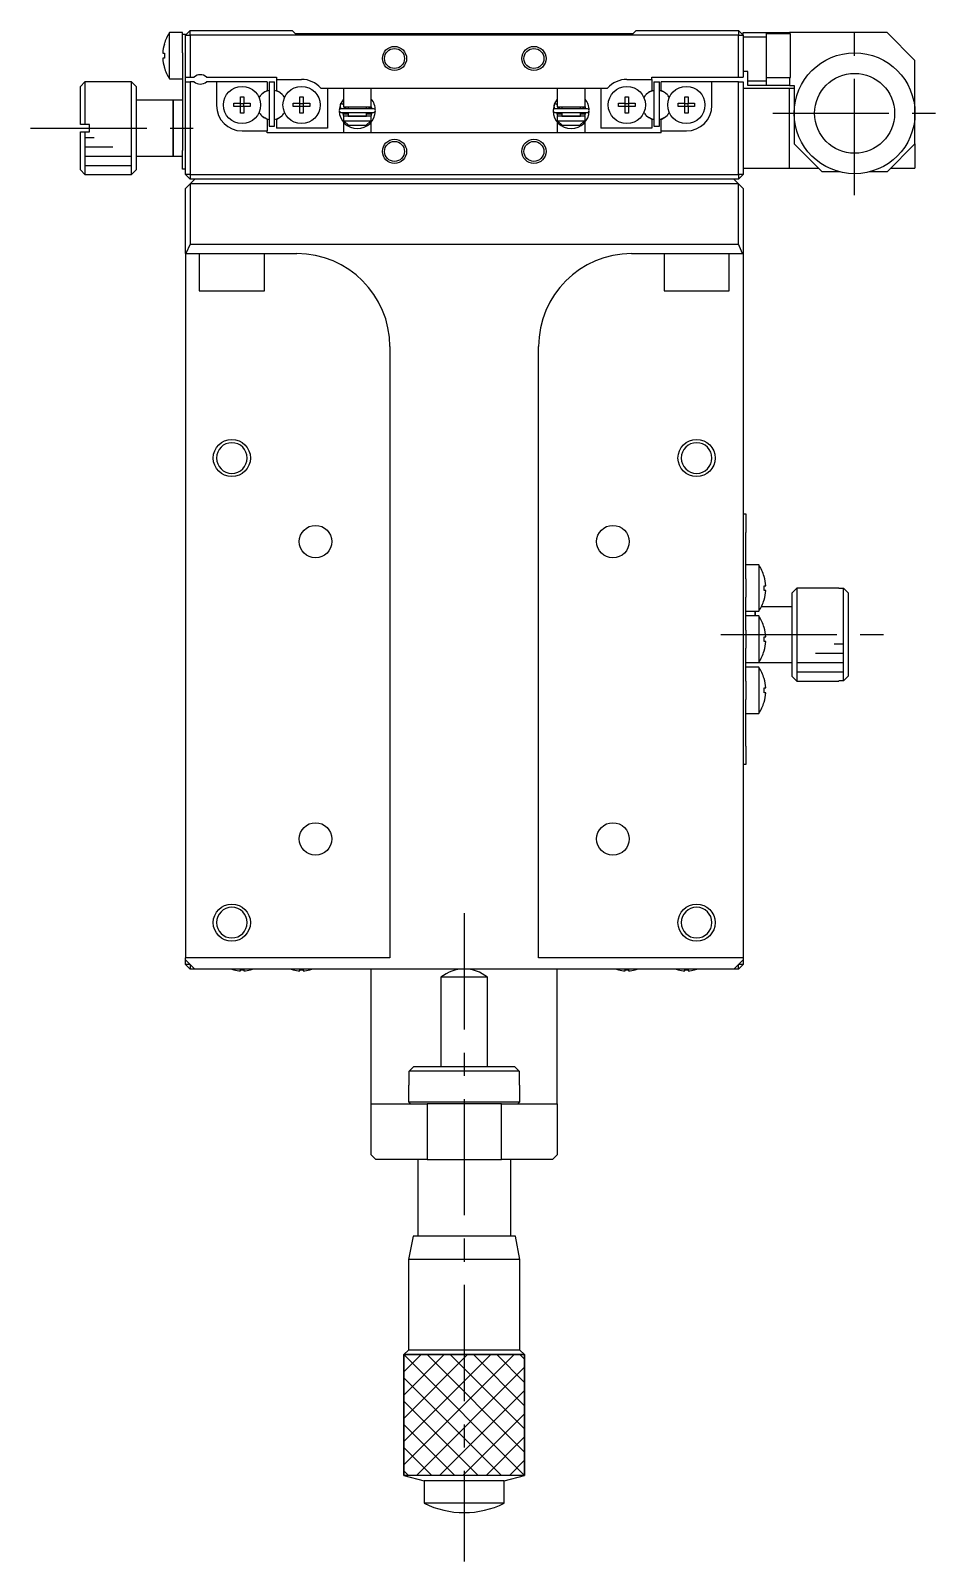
# Model space of a CAD drawing. Extents: x -323 to 344, y 19 to 546.
# Drawn here: x -80.3 to 17.2, y 381.7 to 546.5 of the extents above; entities that cross this region are included whole.
import ezdxf

# ---------------------------------------------------------------- set-up
doc = ezdxf.new("R2010")
doc.units = 0
doc.header["$LTSCALE"] = 10
doc.linetypes.add('CENTER', pattern=[2, 1.25, -0.25, 0.25, -0.25])
doc.linetypes.add('DASHED', pattern=[3.5, 2, -1.5])
doc.layers.get('0').update_dxf_attribs({"linetype": 'CONTINUOUS'})
doc.layers.add('CENTER', color=1, linetype='CENTER')

msp = doc.modelspace()

# ---------------------------------------------------------------- linework, layer by layer
at = {"color": 7, "linetype": 'CONTINUOUS'}
for p, q in [((-65.33069, 541.264581), (-65.33069, 546.264581)), ((-63.939033, 546.264581), (-65.33069, 546.264581)), ((-63.939033, 546.064581), (-63.939033, 546.264581)), ((-63.939033, 546.064581), (-63.639033, 546.064581)), ((-63.939033, 544.064581), (-63.939033, 546.064581)), ((-63.639033, 545.964581), (-63.139033, 546.464581)), ((-63.639033, 546.064581), (-63.639033, 545.964581)), ((-63.639033, 545.964581), (-63.139033, 545.964581)), ((-63.639033, 541.464581), (-63.639033, 545.964581)), ((-63.139033, 545.964581), (-63.139033, 546.464581)), ((-63.139033, 546.464581), (-52.139033, 546.464581)), ((-63.139033, 545.964581), (-63.139033, 541.464581)), ((-4.139033, 545.964581), (-63.139033, 545.964581)), ((-51.789033, 546.114581), (-52.139033, 546.464581)), ((-15.489033, 546.114581), (-51.789033, 546.114581)), ((-15.139033, 546.464581), (-15.489033, 546.114581)), ((-15.139033, 546.464581), (-4.139033, 546.464581)), ((-4.139033, 546.464581), (-4.139033, 545.964581)), ((-4.139033, 546.464581), (-3.639033, 545.964581)), ((-4.139033, 541.464581), (-4.139033, 545.964581)), ((-4.139033, 545.964581), (-3.639033, 545.964581)), ((-3.639033, 546.264581), (-1.139033, 546.264581)), ((-3.639033, 545.964581), (-3.639033, 546.264581)), ((-3.639033, 545.964581), (-3.639033, 541.464581)), ((-1.139033, 545.764581), (-3.639033, 545.764581)), ((-1.139033, 546.264581), (-1.139033, 545.764581)), ((-1.139033, 546.264581), (1.360967, 546.264581)), ((1.360967, 546.195402), (-1.139033, 546.195402)), ((1.460967, 546.114581), (-1.139033, 546.114581)), ((-1.139033, 545.764581), (-1.139033, 541.064581)), ((1.360967, 546.264581), (1.360967, 546.195402)), ((11.860967, 546.264581), (1.360967, 546.264581)), ((1.360967, 546.195402), (1.360967, 546.114581)), ((1.460967, 543.764581), (1.460967, 546.114581)), ((14.860967, 543.264581), (11.860967, 546.264581)), ((-66.073986, 544.024581), (-65.901614, 544.024581)), ((-65.908469, 545.026514), (-65.901614, 545.02317)), ((-65.901614, 544.024581), (-65.901614, 543.504581)), ((-63.939033, 544.064581), (-63.939033, 542.689581)), ((1.460967, 541.414581), (1.460967, 543.764581)), ((-65.901614, 543.504581), (-66.073986, 543.504581)), ((-65.901614, 542.505991), (-65.908469, 542.502648)), ((-63.939033, 542.689581), (-63.939033, 533.564581)), ((-3.139033, 542.064581), (-3.639033, 542.064581)), ((-3.139033, 541.064581), (-3.139033, 542.064581)), ((14.860967, 537.564581), (14.860967, 543.264581)), ((-74.439033, 540.964581), (-74.939033, 540.464581)), ((-74.939033, 536.364581), (-74.939033, 540.464581)), ((-74.439033, 540.964581), (-74.439033, 536.364581)), ((-69.439033, 540.964581), (-74.439033, 540.964581)), ((-69.439033, 535.964581), (-69.439033, 540.964581)), ((-68.939033, 540.464581), (-69.439033, 540.964581)), ((-68.939033, 540.464581), (-68.939033, 535.964581)), ((-65.33069, 541.264581), (-63.939033, 541.264581)), ((-63.639033, 540.964581), (-63.639033, 541.464581)), ((-63.639033, 541.464581), (-63.139033, 541.464581)), ((-63.639033, 530.964581), (-63.639033, 540.964581)), ((-63.639033, 540.964581), (-63.139033, 540.964581)), ((-63.139033, 541.464581), (-62.700471, 541.464581)), ((-63.139033, 540.964581), (-63.139033, 530.964581)), ((-62.700471, 540.964581), (-63.139033, 540.964581)), ((-61.377595, 541.464581), (-53.839033, 541.464581)), ((-60.289033, 540.964581), (-61.377595, 540.964581)), ((-60.289033, 540.964581), (-60.289033, 538.414581)), ((-54.839033, 540.964581), (-60.289033, 540.964581)), ((-54.839033, 540.964581), (-54.839033, 540.015386)), ((-54.639033, 540.964581), (-54.039033, 540.964581)), ((-54.639033, 540.964581), (-54.639033, 536.164581)), ((-54.039033, 536.164581), (-54.039033, 540.964581)), ((-53.839033, 541.464581), (-53.839033, 541.214581)), ((-53.839033, 541.214581), (-51.139033, 541.214581)), ((-53.839033, 541.214581), (-53.839033, 540.015386)), ((-16.139033, 541.214581), (-13.439033, 541.214581)), ((-13.439033, 541.464581), (-4.139033, 541.464581)), ((-13.439033, 541.214581), (-13.439033, 541.464581)), ((-13.439033, 541.214581), (-13.439033, 540.015386)), ((-13.239033, 540.964581), (-12.639033, 540.964581)), ((-13.239033, 540.964581), (-13.239033, 536.164581)), ((-12.639033, 536.164581), (-12.639033, 540.964581)), ((-12.439033, 540.015386), (-12.439033, 540.964581)), ((-6.989033, 540.964581), (-12.439033, 540.964581)), ((-6.989033, 538.414581), (-6.989033, 540.964581)), ((-4.139033, 540.964581), (-6.989033, 540.964581)), ((-4.139033, 541.464581), (-3.639033, 541.464581)), ((-4.139033, 530.964581), (-4.139033, 540.964581)), ((-4.139033, 540.964581), (-3.639033, 540.964581)), ((-3.639033, 540.964581), (-3.639033, 530.964581)), ((-3.139033, 541.064581), (-1.139033, 541.064581)), ((-3.139033, 540.564581), (-3.139033, 541.064581)), ((-1.139033, 540.564581), (-3.139033, 540.564581)), ((-1.139033, 541.414581), (1.460967, 541.414581)), ((-1.139033, 541.064581), (-1.139033, 540.564581)), ((-1.139033, 540.604844), (1.360967, 540.604844)), ((1.360967, 540.564581), (-1.139033, 540.564581)), ((1.360967, 541.414581), (1.360967, 540.604844)), ((1.360967, 540.604844), (1.360967, 540.564581)), ((1.360967, 540.564581), (1.860967, 540.564581)), ((1.860967, 540.564581), (1.860967, 537.564581)), ((-64.939033, 538.964581), (-68.939033, 538.964581)), ((-64.939033, 535.964581), (-64.939033, 538.964581)), ((-64.939033, 538.964581), (-64.939033, 532.964581)), ((-63.939033, 538.964581), (-64.939033, 538.964581)), ((-57.719033, 539.350942), (-57.359033, 539.350942)), ((-57.719033, 538.644581), (-57.719033, 539.350942)), ((-57.359033, 539.350942), (-57.359033, 538.644581)), ((-55.099128, 539.86522), (-54.839033, 540.015386)), ((-53.578938, 539.86522), (-53.839033, 540.015386)), ((-51.319033, 539.350942), (-50.959033, 539.350942)), ((-51.319033, 538.644581), (-51.319033, 539.350942)), ((-50.959033, 539.350942), (-50.959033, 538.644581)), ((-49.059971, 540.264581), (-46.214033, 540.264581)), ((-48.339033, 540.264581), (-48.339033, 535.964581)), ((-46.639156, 539.100612), (-46.926614, 538.628667)), ((-46.639033, 540.264581), (-46.639033, 538.264581)), ((-46.214033, 540.264581), (-44.064033, 540.264581)), ((-44.064033, 540.264581), (-23.214033, 540.264581)), ((-43.639033, 538.264581), (-43.639033, 540.264581)), ((-23.639156, 539.100612), (-23.926614, 538.628667)), ((-23.639033, 540.264581), (-23.639033, 538.264581)), ((-23.214033, 540.264581), (-21.064033, 540.264581)), ((-21.064033, 540.264581), (-18.218095, 540.264581)), ((-20.639033, 538.264581), (-20.639033, 540.264581)), ((-18.939033, 540.264581), (-18.939033, 535.964581)), ((-16.319033, 539.350942), (-15.959033, 539.350942)), ((-16.319033, 538.644581), (-16.319033, 539.350942)), ((-15.959033, 539.350942), (-15.959033, 538.644581)), ((-13.699128, 539.86522), (-13.439033, 540.015386)), ((-12.178938, 539.86522), (-12.439033, 540.015386)), ((-9.919033, 539.350942), (-9.559033, 539.350942)), ((-9.919033, 538.644581), (-9.919033, 539.350942)), ((-9.559033, 539.350942), (-9.559033, 538.644581)), ((-3.639033, 540.264581), (1.360967, 540.264581)), ((1.360967, 531.664581), (1.360967, 540.264581)), ((1.360967, 540.264581), (1.860967, 540.264581)), ((-58.425394, 538.644581), (-57.719033, 538.644581)), ((-58.425394, 538.284581), (-58.425394, 538.644581)), ((-57.719033, 538.284581), (-58.425394, 538.284581)), ((-57.708661, 538.634209), (-57.719033, 538.644581)), ((-57.708661, 538.294953), (-57.719033, 538.284581)), ((-57.719033, 537.578219), (-57.719033, 538.284581)), ((-57.359033, 537.578219), (-57.719033, 537.578219)), ((-57.708661, 538.294953), (-57.708661, 538.634209)), ((-57.708661, 538.634209), (-57.369405, 538.634209)), ((-57.369405, 538.294953), (-57.708661, 538.294953)), ((-57.369405, 538.634209), (-57.359033, 538.644581)), ((-57.369405, 538.634209), (-57.369405, 538.294953)), ((-57.369405, 538.294953), (-57.359033, 538.284581)), ((-57.359033, 538.644581), (-56.652672, 538.644581)), ((-57.359033, 538.284581), (-57.359033, 537.578219)), ((-56.652672, 538.284581), (-57.359033, 538.284581)), ((-56.652672, 538.644581), (-56.652672, 538.284581)), ((-52.025394, 538.644581), (-51.319033, 538.644581)), ((-52.025394, 538.284581), (-52.025394, 538.644581)), ((-51.319033, 538.284581), (-52.025394, 538.284581)), ((-51.308661, 538.634209), (-51.319033, 538.644581)), ((-51.308661, 538.294953), (-51.319033, 538.284581)), ((-51.319033, 537.578219), (-51.319033, 538.284581)), ((-50.959033, 537.578219), (-51.319033, 537.578219)), ((-51.308661, 538.294953), (-51.308661, 538.634209)), ((-51.308661, 538.634209), (-50.969405, 538.634209)), ((-50.969405, 538.294953), (-51.308661, 538.294953)), ((-50.969405, 538.634209), (-50.959033, 538.644581)), ((-50.969405, 538.634209), (-50.969405, 538.294953)), ((-50.969405, 538.294953), (-50.959033, 538.284581)), ((-50.959033, 538.644581), (-50.252672, 538.644581)), ((-50.959033, 538.284581), (-50.959033, 537.578219)), ((-50.252672, 538.284581), (-50.959033, 538.284581)), ((-50.252672, 538.644581), (-50.252672, 538.284581)), ((-46.946728, 538.579632), (-47.082688, 537.89217)), ((-46.981539, 538.398465), (-46.982618, 538.364239)), ((-46.982618, 538.364239), (-46.981986, 538.330003)), ((-46.981986, 538.330003), (-46.979644, 538.29584)), ((-46.978749, 538.432598), (-46.981539, 538.398465)), ((-46.979644, 538.29584), (-46.975597, 538.261834)), ((-46.974257, 538.466552), (-46.978749, 538.432598)), ((-46.975597, 538.261834), (-46.969855, 538.228068)), ((-46.968072, 538.500247), (-46.974257, 538.466552)), ((-46.969855, 538.228068), (-46.962432, 538.194624)), ((-46.960209, 538.533599), (-46.968072, 538.500247)), ((-46.962432, 538.194624), (-46.953347, 538.161584)), ((-46.950686, 538.566525), (-46.960209, 538.533599)), ((-46.953347, 538.161584), (-46.94262, 538.129029)), ((-46.939527, 538.598945), (-46.950686, 538.566525)), ((-46.94262, 538.129029), (-46.930278, 538.097039)), ((-46.927473, 538.629112), (-46.939527, 538.598945)), ((-46.930278, 538.097039), (-46.91635, 538.065692)), ((-46.927758, 538.627761), (-46.927137, 538.62972)), ((-46.927137, 538.62972), (-46.925391, 538.631195)), ((-46.925391, 538.631195), (-46.922532, 538.632174)), ((-46.922696, 538.637769), (-46.92131, 538.638836)), ((-46.922532, 538.632174), (-46.918578, 538.632654)), ((-46.92131, 538.638836), (-46.639008, 538.539623)), ((-46.918578, 538.632654), (-46.913553, 538.632629)), ((-46.91635, 538.065692), (-46.912658, 538.058033)), ((-46.913553, 538.632629), (-46.907489, 538.632102)), ((-46.907489, 538.632102), (-46.900424, 538.631074)), ((-46.900424, 538.631074), (-46.892403, 538.629553)), ((-46.892403, 538.629553), (-46.883476, 538.627547)), ((-43.389033, 538.059581), (-46.889033, 538.059581)), ((-46.889033, 537.669581), (-43.389033, 537.669581)), ((-46.883476, 538.627547), (-46.873699, 538.625071)), ((-46.873699, 538.625071), (-46.863133, 538.622138)), ((-46.863133, 538.622138), (-46.851844, 538.618768)), ((-46.851844, 538.618768), (-46.839905, 538.614981)), ((-46.839905, 538.614981), (-46.827389, 538.610802)), ((-46.827389, 538.610802), (-46.814375, 538.606257)), ((-46.814375, 538.606257), (-46.800946, 538.601374)), ((-46.800946, 538.601374), (-46.787184, 538.596184)), ((-46.787184, 538.596184), (-46.773178, 538.590719)), ((-46.773178, 538.590719), (-46.759014, 538.585014)), ((-46.759014, 538.585014), (-46.744783, 538.579105)), ((-46.744783, 538.579105), (-46.730572, 538.573029)), ((-46.730572, 538.573029), (-46.716472, 538.566824)), ((-46.716472, 538.566824), (-46.702571, 538.560529)), ((-46.702571, 538.560529), (-46.688956, 538.554184)), ((-46.688956, 538.554184), (-46.675713, 538.547827)), ((-46.574253, 537.264426), (-46.682715, 537.669558)), ((-46.675713, 538.547827), (-46.662925, 538.5415)), ((-46.662925, 538.5415), (-46.650673, 538.535243)), ((-46.650673, 538.535243), (-46.639033, 538.529093)), ((-46.639033, 538.264581), (-43.639033, 538.264581)), ((-46.139033, 537.464581), (-46.639033, 537.464581)), ((-46.639033, 537.464581), (-46.639033, 537.454182)), ((-46.639033, 537.454098), (-46.639033, 537.453662)), ((-46.639033, 537.453537), (-46.639033, 537.453431)), ((-46.639033, 537.453223), (-46.639033, 537.453096)), ((-46.639033, 537.453096), (-46.639033, 537.452908)), ((-43.639033, 537.264581), (-46.639033, 537.264581)), ((-46.639033, 537.264581), (-46.639033, 536.764581)), ((-46.139033, 537.264581), (-46.638971, 537.264581)), ((-46.57563, 538.261015), (-46.576862, 538.26456)), ((-46.570247, 538.246967), (-46.57563, 538.261015)), ((-46.564162, 538.233214), (-46.570247, 538.246967)), ((-46.557393, 538.21979), (-46.564162, 538.233214)), ((-46.549959, 538.206728), (-46.557393, 538.21979)), ((-46.54188, 538.194058), (-46.549959, 538.206728)), ((-46.53318, 538.181813), (-46.54188, 538.194058)), ((-46.523881, 538.170019), (-46.53318, 538.181813)), ((-46.514009, 538.158706), (-46.523881, 538.170019)), ((-46.503588, 538.147899), (-46.514009, 538.158706)), ((-46.492647, 538.137624), (-46.503588, 538.147899)), ((-46.481212, 538.127902), (-46.492647, 538.137624)), ((-46.469313, 538.118757), (-46.481212, 538.127902)), ((-46.45698, 538.110208), (-46.469313, 538.118757)), ((-46.444242, 538.102275), (-46.45698, 538.110208)), ((-46.431132, 538.094975), (-46.444242, 538.102275)), ((-46.41768, 538.088324), (-46.431132, 538.094975)), ((-46.40392, 538.082336), (-46.41768, 538.088324)), ((-46.389883, 538.077026), (-46.40392, 538.082336)), ((-46.375603, 538.072403), (-46.389883, 538.077026)), ((-46.361115, 538.068479), (-46.375603, 538.072403)), ((-46.346452, 538.065261), (-46.361115, 538.068479)), ((-46.331648, 538.062758), (-46.346452, 538.065261)), ((-46.316739, 538.060974), (-46.331648, 538.062758)), ((-46.301759, 538.059915), (-46.316739, 538.060974)), ((-46.287534, 538.059581), (-46.301759, 538.059915)), ((-46.139033, 538.264581), (-46.139033, 538.059581)), ((-46.139033, 537.669581), (-46.139033, 537.264581)), ((-46.139033, 537.264581), (-44.139033, 537.264581)), ((-44.139033, 537.264581), (-46.139033, 537.264581)), ((-44.139033, 538.059581), (-44.139033, 538.264581)), ((-44.139033, 537.264581), (-44.139033, 537.669581)), ((-43.639033, 537.464581), (-44.139033, 537.464581)), ((-43.639033, 537.264581), (-44.139033, 537.264581)), ((-43.983837, 538.059657), (-43.990532, 538.059581)), ((-43.968833, 538.060352), (-43.983837, 538.059657)), ((-43.953877, 538.061774), (-43.968833, 538.060352)), ((-43.939006, 538.063919), (-43.953877, 538.061774)), ((-43.924254, 538.066783), (-43.939006, 538.063919)), ((-43.909655, 538.07036), (-43.924254, 538.066783)), ((-43.895246, 538.074643), (-43.909655, 538.07036)), ((-43.881059, 538.079623), (-43.895246, 538.074643)), ((-43.86713, 538.08529), (-43.881059, 538.079623)), ((-43.853491, 538.091631), (-43.86713, 538.08529)), ((-43.840176, 538.098633), (-43.853491, 538.091631)), ((-43.827219, 538.106281), (-43.840176, 538.098633)), ((-43.81465, 538.114557), (-43.827219, 538.106281)), ((-43.802501, 538.123445), (-43.81465, 538.114557)), ((-43.790804, 538.132924), (-43.802501, 538.123445)), ((-43.779589, 538.142972), (-43.790804, 538.132924)), ((-43.768884, 538.153567), (-43.779589, 538.142972)), ((-43.758717, 538.164684), (-43.768884, 538.153567)), ((-43.749116, 538.176297), (-43.758717, 538.164684)), ((-43.740107, 538.188378), (-43.749116, 538.176297)), ((-43.731713, 538.200898), (-43.740107, 538.188378)), ((-43.723959, 538.213827), (-43.731713, 538.200898)), ((-43.716866, 538.227133), (-43.723959, 538.213827)), ((-43.710453, 538.240782), (-43.716866, 538.227133)), ((-43.70474, 538.254739), (-43.710453, 538.240782)), ((-43.701206, 538.264555), (-43.70474, 538.254739)), ((-43.595667, 537.669525), (-43.703479, 537.26442)), ((-43.639033, 537.454294), (-43.639033, 537.464581)), ((-43.639033, 537.454028), (-43.639033, 537.454158)), ((-43.639033, 537.453851), (-43.639033, 537.454028)), ((-43.639033, 537.45362), (-43.639033, 537.453722)), ((-43.639033, 537.45352), (-43.639033, 537.45362)), ((-43.639033, 537.453383), (-43.639033, 537.453508)), ((-43.639033, 537.453227), (-43.639033, 537.453383)), ((-43.639033, 537.453113), (-43.639033, 537.453227)), ((-43.639033, 537.452744), (-43.639033, 537.452894)), ((-43.639033, 536.764581), (-43.639033, 537.264581)), ((-43.63875, 538.276226), (-43.635633, 538.264747)), ((-43.635633, 538.264747), (-43.595344, 538.059623)), ((-43.353888, 538.620479), (-43.350808, 538.625291)), ((-43.350308, 538.627761), (-43.351072, 538.627441)), ((-43.351016, 538.629841), (-43.350593, 538.629112)), ((-43.350808, 538.625291), (-43.350308, 538.627761)), ((-43.350593, 538.629112), (-43.350308, 538.627761)), ((-43.335867, 538.591643), (-43.350593, 538.629112)), ((-43.334857, 538.588814), (-43.335867, 538.591643)), ((-43.334141, 538.586785), (-43.334857, 538.588814)), ((-43.332632, 538.582441), (-43.334141, 538.586785)), ((-43.332319, 538.581529), (-43.332632, 538.582441)), ((-43.331564, 538.579307), (-43.332319, 538.581529)), ((-43.331216, 538.578278), (-43.331564, 538.579307)), ((-43.330828, 538.577119), (-43.331216, 538.578278)), ((-43.330498, 538.576129), (-43.330828, 538.577119)), ((-43.33009, 538.574899), (-43.330498, 538.576129)), ((-43.329788, 538.573985), (-43.33009, 538.574899)), ((-43.32936, 538.57268), (-43.329788, 538.573985)), ((-43.328895, 538.571252), (-43.32936, 538.57268)), ((-43.328594, 538.570324), (-43.328895, 538.571252)), ((-23.922492, 538.638212), (-24.082688, 537.89217)), ((-23.981539, 538.398465), (-23.982618, 538.364239)), ((-23.982618, 538.364239), (-23.981986, 538.330003)), ((-23.981986, 538.330003), (-23.979644, 538.29584)), ((-23.978749, 538.432598), (-23.981539, 538.398465)), ((-23.979644, 538.29584), (-23.975597, 538.261834)), ((-23.974257, 538.466552), (-23.978749, 538.432598)), ((-23.975597, 538.261834), (-23.969855, 538.228068)), ((-23.968072, 538.500247), (-23.974257, 538.466552)), ((-23.969855, 538.228068), (-23.962432, 538.194624)), ((-23.960209, 538.533599), (-23.968072, 538.500247)), ((-23.962432, 538.194624), (-23.953347, 538.161584)), ((-23.950686, 538.566525), (-23.960209, 538.533599)), ((-23.953347, 538.161584), (-23.94262, 538.129029)), ((-23.939527, 538.598945), (-23.950686, 538.566525)), ((-23.94262, 538.129029), (-23.930278, 538.097039)), ((-23.927473, 538.629112), (-23.939527, 538.598945)), ((-23.930278, 538.097039), (-23.91635, 538.065692)), ((-23.927758, 538.627761), (-23.927137, 538.62972)), ((-23.927137, 538.62972), (-23.925391, 538.631195)), ((-23.925391, 538.631195), (-23.922532, 538.632174)), ((-23.922696, 538.637769), (-23.639008, 538.539623)), ((-23.922532, 538.632174), (-23.918578, 538.632654)), ((-23.913797, 538.657974), (-23.922492, 538.638212)), ((-23.918578, 538.632654), (-23.913553, 538.632629)), ((-23.91635, 538.065692), (-23.912658, 538.058033)), ((-23.913553, 538.632629), (-23.907489, 538.632102)), ((-23.907489, 538.632102), (-23.900424, 538.631074)), ((-23.900424, 538.631074), (-23.892403, 538.629553)), ((-23.892403, 538.629553), (-23.883476, 538.627547)), ((-20.389033, 538.059581), (-23.889033, 538.059581)), ((-23.889033, 537.669581), (-20.389033, 537.669581)), ((-23.883476, 538.627547), (-23.873699, 538.625071)), ((-23.873699, 538.625071), (-23.863133, 538.622138)), ((-23.863133, 538.622138), (-23.851844, 538.618768)), ((-23.851844, 538.618768), (-23.839905, 538.614981)), ((-23.839905, 538.614981), (-23.827389, 538.610802)), ((-23.827389, 538.610802), (-23.814375, 538.606257)), ((-23.814375, 538.606257), (-23.800946, 538.601374)), ((-23.800946, 538.601374), (-23.787184, 538.596184)), ((-23.787184, 538.596184), (-23.773178, 538.590719)), ((-23.773178, 538.590719), (-23.759014, 538.585014)), ((-23.759014, 538.585014), (-23.744783, 538.579105)), ((-23.744783, 538.579105), (-23.730572, 538.573029)), ((-23.730572, 538.573029), (-23.716472, 538.566824)), ((-23.716472, 538.566824), (-23.702571, 538.560529)), ((-23.702571, 538.560529), (-23.688956, 538.554184)), ((-23.688956, 538.554184), (-23.675713, 538.547827)), ((-23.574253, 537.264426), (-23.682715, 537.669558)), ((-23.675713, 538.547827), (-23.662925, 538.5415)), ((-23.662925, 538.5415), (-23.650673, 538.535243)), ((-23.650673, 538.535243), (-23.639033, 538.529093)), ((-23.639033, 538.264581), (-20.639033, 538.264581)), ((-23.139033, 537.464581), (-23.639033, 537.464581)), ((-23.639033, 537.464581), (-23.639033, 537.454182)), ((-23.639033, 537.454098), (-23.639033, 537.453662)), ((-23.639033, 537.453537), (-23.639033, 537.453431)), ((-23.639033, 537.453223), (-23.639033, 537.453096)), ((-23.639033, 537.453096), (-23.639033, 537.452908)), ((-20.639033, 537.264581), (-23.639033, 537.264581)), ((-23.639033, 537.264581), (-23.639033, 536.764581)), ((-23.139033, 537.264581), (-23.638971, 537.264581)), ((-23.57563, 538.261015), (-23.576862, 538.26456)), ((-23.570247, 538.246967), (-23.57563, 538.261015)), ((-23.564162, 538.233214), (-23.570247, 538.246967)), ((-23.557393, 538.21979), (-23.564162, 538.233214)), ((-23.549959, 538.206728), (-23.557393, 538.21979)), ((-23.54188, 538.194058), (-23.549959, 538.206728)), ((-23.53318, 538.181813), (-23.54188, 538.194058)), ((-23.523881, 538.170019), (-23.53318, 538.181813)), ((-23.514009, 538.158706), (-23.523881, 538.170019)), ((-23.503588, 538.147899), (-23.514009, 538.158706)), ((-23.492647, 538.137624), (-23.503588, 538.147899)), ((-23.481212, 538.127902), (-23.492647, 538.137624)), ((-23.469313, 538.118757), (-23.481212, 538.127902)), ((-23.45698, 538.110208), (-23.469313, 538.118757)), ((-23.444242, 538.102275), (-23.45698, 538.110208)), ((-23.431132, 538.094975), (-23.444242, 538.102275)), ((-23.41768, 538.088324), (-23.431132, 538.094975)), ((-23.40392, 538.082336), (-23.41768, 538.088324)), ((-23.389883, 538.077026), (-23.40392, 538.082336)), ((-23.375603, 538.072403), (-23.389883, 538.077026)), ((-23.361115, 538.068479), (-23.375603, 538.072403)), ((-23.346452, 538.065261), (-23.361115, 538.068479)), ((-23.331648, 538.062758), (-23.346452, 538.065261)), ((-23.316739, 538.060974), (-23.331648, 538.062758)), ((-23.301759, 538.059915), (-23.316739, 538.060974)), ((-23.287534, 538.059581), (-23.301759, 538.059915)), ((-23.139033, 538.264581), (-23.139033, 538.059581)), ((-23.139033, 537.669581), (-23.139033, 537.264581)), ((-23.139033, 537.264581), (-21.139033, 537.264581)), ((-21.139033, 537.264581), (-23.139033, 537.264581)), ((-21.139033, 538.059581), (-21.139033, 538.264581)), ((-21.139033, 537.264581), (-21.139033, 537.669581)), ((-20.639033, 537.464581), (-21.139033, 537.464581)), ((-20.639033, 537.264581), (-21.139033, 537.264581)), ((-20.983837, 538.059657), (-20.990532, 538.059581)), ((-20.968833, 538.060352), (-20.983837, 538.059657)), ((-20.953877, 538.061774), (-20.968833, 538.060352)), ((-20.939006, 538.063919), (-20.953877, 538.061774)), ((-20.924254, 538.066783), (-20.939006, 538.063919)), ((-20.909655, 538.07036), (-20.924254, 538.066783)), ((-20.895246, 538.074643), (-20.909655, 538.07036)), ((-20.881059, 538.079623), (-20.895246, 538.074643)), ((-20.86713, 538.08529), (-20.881059, 538.079623)), ((-20.853491, 538.091631), (-20.86713, 538.08529)), ((-20.840176, 538.098633), (-20.853491, 538.091631)), ((-20.827219, 538.106281), (-20.840176, 538.098633)), ((-20.81465, 538.114557), (-20.827219, 538.106281)), ((-20.802501, 538.123445), (-20.81465, 538.114557)), ((-20.790804, 538.132924), (-20.802501, 538.123445)), ((-20.779589, 538.142972), (-20.790804, 538.132924)), ((-20.768884, 538.153567), (-20.779589, 538.142972)), ((-20.758717, 538.164684), (-20.768884, 538.153567)), ((-20.749116, 538.176297), (-20.758717, 538.164684)), ((-20.740107, 538.188378), (-20.749116, 538.176297)), ((-20.731713, 538.200898), (-20.740107, 538.188378)), ((-20.723959, 538.213827), (-20.731713, 538.200898)), ((-20.716866, 538.227133), (-20.723959, 538.213827)), ((-20.710453, 538.240782), (-20.716866, 538.227133)), ((-20.70474, 538.254739), (-20.710453, 538.240782)), ((-20.701206, 538.264555), (-20.70474, 538.254739)), ((-20.595667, 537.669525), (-20.703479, 537.26442)), ((-20.639033, 537.454294), (-20.639033, 537.464581)), ((-20.639033, 537.454028), (-20.639033, 537.454158)), ((-20.639033, 537.453851), (-20.639033, 537.454028)), ((-20.639033, 537.45362), (-20.639033, 537.453722)), ((-20.639033, 537.45352), (-20.639033, 537.45362)), ((-20.639033, 537.453383), (-20.639033, 537.453508)), ((-20.639033, 537.453227), (-20.639033, 537.453383)), ((-20.639033, 537.453113), (-20.639033, 537.453227)), ((-20.639033, 537.452744), (-20.639033, 537.452894)), ((-20.639033, 536.764581), (-20.639033, 537.264581)), ((-20.63875, 538.276226), (-20.635633, 538.264747)), ((-20.635633, 538.264747), (-20.595344, 538.059623)), ((-20.350308, 538.627761), (-20.351072, 538.627441)), ((-20.351016, 538.629841), (-20.350593, 538.629112)), ((-20.350808, 538.625291), (-20.350308, 538.627761)), ((-20.350593, 538.629112), (-20.350308, 538.627761)), ((-20.335867, 538.591643), (-20.350593, 538.629112)), ((-20.334857, 538.588814), (-20.335867, 538.591643)), ((-20.334141, 538.586785), (-20.334857, 538.588814)), ((-20.332632, 538.582441), (-20.334141, 538.586785)), ((-20.332319, 538.581529), (-20.332632, 538.582441)), ((-20.331564, 538.579307), (-20.332319, 538.581529)), ((-20.331216, 538.578278), (-20.331564, 538.579307)), ((-20.330828, 538.577119), (-20.331216, 538.578278)), ((-20.330498, 538.576129), (-20.330828, 538.577119)), ((-20.33009, 538.574899), (-20.330498, 538.576129)), ((-20.329788, 538.573985), (-20.33009, 538.574899)), ((-20.32936, 538.57268), (-20.329788, 538.573985)), ((-20.328895, 538.571252), (-20.32936, 538.57268)), ((-20.328594, 538.570324), (-20.328895, 538.571252)), ((-17.025394, 538.644581), (-16.319033, 538.644581)), ((-17.025394, 538.284581), (-17.025394, 538.644581)), ((-16.319033, 538.284581), (-17.025394, 538.284581)), ((-16.308661, 538.634209), (-16.319033, 538.644581)), ((-16.308661, 538.294953), (-16.319033, 538.284581)), ((-16.319033, 537.578219), (-16.319033, 538.284581)), ((-15.959033, 537.578219), (-16.319033, 537.578219)), ((-16.308661, 538.294953), (-16.308661, 538.634209)), ((-16.308661, 538.634209), (-15.969405, 538.634209)), ((-15.969405, 538.294953), (-16.308661, 538.294953)), ((-15.969405, 538.634209), (-15.959033, 538.644581)), ((-15.969405, 538.634209), (-15.969405, 538.294953)), ((-15.969405, 538.294953), (-15.959033, 538.284581)), ((-15.959033, 538.644581), (-15.252672, 538.644581)), ((-15.959033, 538.284581), (-15.959033, 537.578219)), ((-15.252672, 538.284581), (-15.959033, 538.284581)), ((-15.252672, 538.644581), (-15.252672, 538.284581)), ((-10.625394, 538.644581), (-9.919033, 538.644581)), ((-10.625394, 538.284581), (-10.625394, 538.644581)), ((-9.919033, 538.284581), (-10.625394, 538.284581)), ((-9.908661, 538.634209), (-9.919033, 538.644581)), ((-9.908661, 538.294953), (-9.919033, 538.284581)), ((-9.919033, 537.578219), (-9.919033, 538.284581)), ((-9.559033, 537.578219), (-9.919033, 537.578219)), ((-9.908661, 538.294953), (-9.908661, 538.634209)), ((-9.908661, 538.634209), (-9.569405, 538.634209)), ((-9.569405, 538.294953), (-9.908661, 538.294953)), ((-9.569405, 538.634209), (-9.559033, 538.644581)), ((-9.569405, 538.634209), (-9.569405, 538.294953)), ((-9.569405, 538.294953), (-9.559033, 538.284581)), ((-9.559033, 538.644581), (-8.852672, 538.644581)), ((-9.559033, 538.284581), (-9.559033, 537.578219)), ((-8.852672, 538.284581), (-9.559033, 538.284581)), ((-8.852672, 538.644581), (-8.852672, 538.284581)), ((1.860967, 537.564581), (1.860967, 534.264581)), ((14.860967, 534.264581), (14.860967, 537.564581)), ((-74.439033, 536.364581), (-74.939033, 536.364581)), ((-74.939033, 531.464581), (-74.939033, 535.564581)), ((-74.939033, 535.564581), (-74.439033, 535.564581)), ((-73.939033, 536.364581), (-74.439033, 536.364581)), ((-74.439033, 535.564581), (-74.439033, 530.964581)), ((-74.439033, 535.564581), (-73.939033, 535.564581)), ((-73.939033, 535.564581), (-73.939033, 536.364581)), ((-69.439033, 530.964581), (-69.439033, 535.964581)), ((-68.939033, 535.964581), (-68.939033, 531.464581)), ((-64.939033, 532.964581), (-64.939033, 535.964581)), ((-57.539033, 535.664581), (-54.839033, 535.664581)), ((-54.839033, 536.913775), (-55.099128, 537.063941)), ((-54.839033, 536.913775), (-54.839033, 535.664581)), ((-54.839033, 535.464581), (-54.839033, 535.664581)), ((-12.439033, 535.464581), (-54.839033, 535.464581)), ((-54.639033, 536.164581), (-54.039033, 536.164581)), ((-53.839033, 536.913775), (-53.578938, 537.063941)), ((-53.839033, 536.913775), (-53.839033, 535.964581)), ((-48.339033, 535.964581), (-53.839033, 535.964581)), ((-46.639033, 536.764581), (-46.58828, 536.764581)), ((-46.639033, 536.628522), (-46.639033, 536.628407)), ((-46.639033, 536.628012), (-46.639033, 535.464581)), ((-46.58828, 536.764581), (-43.697032, 536.764581)), ((-46.059133, 536.264581), (-46.58828, 536.764581)), ((-44.226178, 536.264581), (-46.059133, 536.264581)), ((-43.697032, 536.764581), (-44.226178, 536.264581)), ((-44.218933, 536.264581), (-44.226178, 536.264581)), ((-43.697032, 536.764581), (-43.639033, 536.764581)), ((-43.639033, 535.464581), (-43.639033, 536.628156)), ((-23.639033, 536.764581), (-23.58828, 536.764581)), ((-23.639033, 536.628522), (-23.639033, 536.628407)), ((-23.639033, 536.628012), (-23.639033, 535.464581)), ((-23.58828, 536.764581), (-20.697032, 536.764581)), ((-23.059133, 536.264581), (-23.58828, 536.764581)), ((-21.226178, 536.264581), (-23.059133, 536.264581)), ((-20.697032, 536.764581), (-21.226178, 536.264581)), ((-21.218933, 536.264581), (-21.226178, 536.264581)), ((-20.697032, 536.764581), (-20.639033, 536.764581)), ((-20.639033, 535.464581), (-20.639033, 536.628156)), ((-13.439033, 535.964581), (-18.939033, 535.964581)), ((-13.439033, 536.913775), (-13.699128, 537.063941)), ((-13.439033, 536.913775), (-13.439033, 535.964581)), ((-13.239033, 536.164581), (-12.639033, 536.164581)), ((-12.439033, 536.913775), (-12.178938, 537.063941)), ((-12.439033, 535.664581), (-12.439033, 536.913775)), ((-12.439033, 535.464581), (-12.439033, 535.664581)), ((-12.439033, 535.664581), (-9.739033, 535.664581)), ((1.860967, 534.264581), (4.860967, 531.264581)), ((11.860967, 531.264581), (14.860967, 534.264581)), ((14.860967, 534.264581), (14.860967, 531.664581)), ((-68.939033, 532.964581), (-64.939033, 532.964581)), ((-64.939033, 532.964581), (-63.939033, 532.964581)), ((-63.939033, 531.564581), (-63.939033, 533.564581)), ((-74.939033, 531.464581), (-74.439033, 530.964581)), ((-74.439033, 530.964581), (-69.439033, 530.964581)), ((-69.439033, 530.964581), (-68.939033, 531.464581)), ((-63.639033, 531.564581), (-63.939033, 531.564581)), ((-63.139033, 530.964581), (-63.639033, 530.964581)), ((-63.639033, 530.964581), (-63.139033, 530.464581)), ((-63.139033, 530.964581), (-4.139033, 530.964581)), ((-63.139033, 530.964581), (-63.139033, 530.464581)), ((-4.139033, 530.964581), (-4.139033, 530.464581)), ((-3.639033, 530.964581), (-4.139033, 530.464581)), ((-3.639033, 530.964581), (-4.139033, 530.964581)), ((-3.639033, 531.664581), (1.360967, 531.664581)), ((1.360967, 531.664581), (4.460967, 531.664581)), ((6.760971, 531.264581), (4.860967, 531.264581)), ((11.860967, 531.264581), (9.960963, 531.264581)), ((12.260967, 531.664581), (14.860967, 531.664581)), ((-63.639033, 529.464581), (-63.139033, 529.964581)), ((-63.639033, 522.464581), (-63.639033, 529.464581)), ((-63.139033, 529.964581), (-62.639033, 530.464581)), ((-4.139033, 530.464581), (-63.139033, 530.464581)), ((-63.139033, 529.964581), (-63.139033, 523.464581)), ((-4.139033, 529.964581), (-63.139033, 529.964581)), ((-4.639033, 530.464581), (-4.139033, 529.964581)), ((-4.139033, 523.464581), (-4.139033, 529.964581)), ((-4.139033, 529.964581), (-3.639033, 529.464581)), ((-3.639033, 529.464581), (-3.639033, 522.464581)), ((-63.594759, 522.464581), (-63.639033, 522.464581)), ((-63.639033, 522.464581), (-63.639033, 446.66409)), ((-63.139033, 523.464581), (-63.594759, 522.464581)), ((-63.594759, 522.464581), (-51.639033, 522.464581)), ((-63.139033, 523.464581), (-4.139033, 523.464581)), ((-62.139033, 522.464581), (-62.139033, 518.464581)), ((-55.139033, 518.464581), (-55.139033, 522.464581)), ((-15.639033, 522.464581), (-3.683307, 522.464581)), ((-12.139033, 522.464581), (-12.139033, 518.464581)), ((-5.139033, 518.464581), (-5.139033, 522.464581)), ((-3.683307, 522.464581), (-4.139033, 523.464581)), ((-3.639033, 522.464581), (-3.683307, 522.464581)), ((-3.639033, 522.464581), (-3.639033, 446.66409)), ((-62.139033, 518.464581), (-55.139033, 518.464581)), ((-12.139033, 518.464581), (-5.139033, 518.464581)), ((-41.639033, 512.464581), (-41.639033, 446.66409)), ((-25.639033, 446.66409), (-25.639033, 512.464581)), ((-3.639033, 494.464581), (-3.339033, 494.464581)), ((-3.339033, 494.464581), (-3.339033, 492.464581)), ((-3.339033, 487.539581), (-3.339033, 492.464581)), ((-1.947376, 488.964581), (-3.339033, 488.964581)), ((-1.947376, 488.964581), (-1.947376, 486.464581)), ((-1.376452, 487.72317), (-1.369597, 487.726514)), ((-3.339033, 487.444377), (-3.339033, 487.539581)), ((-3.339033, 487.444377), (-3.339033, 486.464581)), ((-3.339033, 486.464581), (-3.339033, 485.484785)), ((-1.947376, 486.464581), (-1.947376, 483.964581)), ((-1.376452, 486.724581), (-1.20408, 486.724581)), ((-1.376452, 486.204581), (-1.376452, 486.724581)), ((-1.20408, 486.204581), (-1.376452, 486.204581)), ((2.160967, 486.464581), (1.660967, 485.964581)), ((2.160967, 486.464581), (2.160967, 476.464581)), ((6.660967, 486.464581), (2.160967, 486.464581)), ((6.660967, 486.464581), (6.660967, 486.448555)), ((6.660967, 486.448555), (7.160967, 486.448555)), ((7.160967, 476.480606), (7.160967, 486.448555)), ((7.160967, 486.448555), (7.660967, 485.946768)), ((-3.339033, 485.389581), (-3.339033, 485.484785)), ((-3.339033, 482.039581), (-3.339033, 485.389581)), ((1.660967, 484.464581), (-1.657904, 484.464581)), ((-1.369597, 485.202648), (-1.376452, 485.205991)), ((1.660967, 476.964581), (1.660967, 485.964581)), ((7.660967, 485.946768), (7.660967, 476.982394)), ((-3.339033, 483.964581), (-1.947376, 483.964581)), ((-1.947376, 483.464581), (-3.339033, 483.464581)), ((-2.339033, 483.964581), (-2.339033, 483.464581)), ((-2.339033, 483.464581), (-2.339033, 483.964581)), ((-1.947376, 483.464581), (-1.947376, 480.964581)), ((-3.339033, 481.944377), (-3.339033, 482.039581)), ((-3.339033, 481.944377), (-3.339033, 480.964581)), ((-1.376452, 482.22317), (-1.369597, 482.226514)), ((-1.376452, 481.224581), (-1.20408, 481.224581)), ((-1.376452, 480.704581), (-1.376452, 481.224581)), ((-3.339033, 480.964581), (-3.339033, 479.984785)), ((-3.339033, 479.889581), (-3.339033, 479.984785)), ((-3.339033, 476.539581), (-3.339033, 479.889581)), ((-1.947376, 480.964581), (-1.947376, 478.464581)), ((-1.20408, 480.704581), (-1.376452, 480.704581)), ((-1.369597, 479.702648), (-1.376452, 479.705991)), ((-3.339033, 478.464581), (-1.947376, 478.464581)), ((-1.947376, 477.964581), (-3.339033, 477.964581)), ((-1.947376, 478.464581), (1.660967, 478.464581)), ((-1.947376, 477.964581), (-1.947376, 475.464581)), ((-3.339033, 476.444377), (-3.339033, 476.539581)), ((-3.339033, 476.444377), (-3.339033, 475.464581)), ((-1.376452, 476.72317), (-1.369597, 476.726514)), ((1.660967, 476.964581), (2.160967, 476.464581)), ((2.160967, 476.464581), (6.660967, 476.464581)), ((7.160967, 476.480606), (6.660967, 476.480606)), ((6.660967, 476.480606), (6.660967, 476.464581)), ((7.660967, 476.982394), (7.160967, 476.480606)), ((-3.339033, 475.464581), (-3.339033, 474.484785)), ((-3.339033, 474.389581), (-3.339033, 474.484785)), ((-1.947376, 475.464581), (-1.947376, 472.964581)), ((-1.376452, 475.724581), (-1.20408, 475.724581)), ((-1.376452, 475.204581), (-1.376452, 475.724581)), ((-1.20408, 475.204581), (-1.376452, 475.204581)), ((-3.339033, 469.464581), (-3.339033, 474.389581)), ((-3.339033, 472.964581), (-1.947376, 472.964581)), ((-1.369597, 474.202648), (-1.376452, 474.205991)), ((-3.339033, 469.464581), (-3.339033, 467.464581)), ((-3.339033, 467.464581), (-3.639033, 467.464581)), ((-63.639033, 446.464581), (-63.639033, 446.66409)), ((-41.639033, 446.66409), (-63.639033, 446.66409)), ((-3.639033, 446.66409), (-25.639033, 446.66409)), ((-3.639033, 446.66409), (-3.639033, 446.464581)), ((-63.639033, 445.964581), (-63.639033, 446.464581)), ((-63.639033, 446.464581), (-62.639033, 445.464581)), ((-63.139033, 445.964581), (-63.639033, 445.964581)), ((-63.639033, 445.964581), (-63.139033, 445.464581)), ((-63.139033, 445.964581), (-63.139033, 445.464581)), ((-62.639033, 445.464581), (-63.139033, 445.464581)), ((-4.639033, 445.464581), (-62.639033, 445.464581)), ((-58.427649, 445.390437), (-58.425394, 445.395059)), ((-57.719033, 445.395059), (-57.359033, 445.395059)), ((-57.719033, 445.274722), (-57.719033, 445.395059)), ((-57.359033, 445.395059), (-57.359033, 445.274722)), ((-56.652672, 445.395059), (-56.650417, 445.390437)), ((-52.027649, 445.390437), (-52.025394, 445.395059)), ((-51.319033, 445.395059), (-50.959033, 445.395059)), ((-51.319033, 445.274722), (-51.319033, 445.395059)), ((-50.959033, 445.395059), (-50.959033, 445.274722)), ((-50.252672, 445.395059), (-50.250417, 445.390437)), ((-43.639033, 430.964581), (-43.639033, 445.464581)), ((-23.639031, 430.964581), (-23.639031, 445.464581)), ((-17.027649, 445.390437), (-17.025394, 445.395059)), ((-16.319033, 445.395059), (-15.959033, 445.395059)), ((-16.319033, 445.274722), (-16.319033, 445.395059)), ((-15.959033, 445.395059), (-15.959033, 445.274722)), ((-15.252672, 445.395059), (-15.250417, 445.390437)), ((-10.627649, 445.390437), (-10.625394, 445.395059)), ((-9.919033, 445.395059), (-9.559033, 445.395059)), ((-9.919033, 445.274722), (-9.919033, 445.395059)), ((-9.559033, 445.395059), (-9.559033, 445.274722)), ((-8.852672, 445.395059), (-8.850417, 445.390437)), ((-4.639033, 445.464581), (-3.639033, 446.464581)), ((-4.139033, 445.464581), (-4.639033, 445.464581)), ((-4.139033, 445.464581), (-4.139033, 445.964581)), ((-3.639033, 445.964581), (-4.139033, 445.964581)), ((-4.139033, 445.464581), (-3.639033, 445.964581)), ((-3.639033, 446.464581), (-3.639033, 445.964581)), ((-33.639046, 444.587072), (-36.139029, 444.587072)), ((-36.139029, 444.587072), (-36.139029, 434.964581)), ((-31.139037, 444.587072), (-33.639046, 444.587072)), ((-31.139037, 434.964581), (-31.139037, 444.587072)), ((-39.555113, 434.464581), (-39.04736, 434.964581)), ((-39.04736, 434.964581), (-28.230706, 434.964581)), ((-28.230706, 434.964581), (-27.722953, 434.464581)), ((-39.555113, 432.964581), (-39.555113, 434.464581)), ((-27.722953, 434.464581), (-39.555113, 434.464581)), ((-27.722953, 434.464581), (-27.722953, 432.964581)), ((-39.639033, 432.964581), (-39.555113, 432.964581)), ((-39.639033, 432.964581), (-39.639033, 431.164581)), ((-27.722953, 432.964581), (-27.639033, 432.964581)), ((-27.639033, 431.164581), (-27.639033, 432.964581)), ((-43.639033, 430.964581), (-37.639033, 430.964581)), ((-43.639033, 425.464581), (-43.639033, 430.964581)), ((-39.639033, 431.164581), (-27.639033, 431.164581)), ((-39.639033, 431.164581), (-39.439033, 430.964581)), ((-37.639033, 430.964581), (-37.639033, 424.964581)), ((-29.639033, 430.964581), (-37.639033, 430.964581)), ((-29.639033, 424.964581), (-29.639033, 430.964581)), ((-29.639033, 430.964581), (-23.639031, 430.964581)), ((-27.839033, 430.964581), (-27.639033, 431.164581)), ((-23.639031, 430.964581), (-23.639033, 425.464581)), ((-43.639033, 425.464581), (-43.139033, 424.964581)), ((-24.139033, 424.964581), (-23.639033, 425.464581)), ((-37.639033, 424.964581), (-43.139033, 424.964581)), ((-38.639033, 424.964581), (-38.639033, 416.714581)), ((-37.639033, 424.964581), (-29.639033, 424.964581)), ((-24.139033, 424.964581), (-29.639033, 424.964581)), ((-28.639033, 416.714581), (-28.639033, 424.964581)), ((-39.13903, 416.714581), (-39.639029, 414.214582)), ((-33.639062, 416.714581), (-39.13903, 416.714581)), ((-28.139036, 416.714581), (-33.639062, 416.714581)), ((-27.639037, 414.214582), (-28.139036, 416.714581)), ((-33.639064, 414.214582), (-39.639029, 414.214582)), ((-39.639029, 414.214582), (-39.639029, 404.464577)), ((-27.639037, 414.214582), (-33.639064, 414.214582)), ((-27.639037, 404.464577), (-27.639037, 414.214582)), ((-39.639029, 404.464577), (-40.139032, 403.964575)), ((-33.639067, 403.964575), (-40.139032, 403.964575)), ((-40.139032, 403.964575), (-40.139032, 390.964574)), ((-33.639064, 404.464577), (-39.639029, 404.464577)), ((-27.139034, 403.964575), (-33.639067, 403.964575)), ((-27.639037, 404.464577), (-33.639064, 404.464577)), ((-27.139034, 403.964575), (-27.639037, 404.464577)), ((-27.139034, 390.964574), (-27.139034, 403.964575)), ((-33.639067, 390.964574), (-40.139032, 390.964574)), ((-40.139032, 390.964574), (-37.939033, 390.375086)), ((-27.139034, 390.964574), (-33.639067, 390.964574)), ((-29.339033, 390.375086), (-27.139034, 390.964574)), ((-33.639056, 390.375086), (-37.939033, 390.375086)), ((-37.939033, 390.375086), (-37.939033, 387.964575)), ((-29.339033, 390.375086), (-33.639056, 390.375086)), ((-29.339033, 387.964575), (-29.339033, 390.375086)), ((-33.639056, 387.964575), (-37.939033, 387.964575)), ((-29.339033, 387.964575), (-33.639056, 387.964575))]:
    msp.add_line(p, q, dxfattribs=at)
at = {"color": 3, "linetype": 'CONTINUOUS'}
for p, q in [((-74.439033, 534.964581), (-73.439033, 534.964581)), ((-74.439033, 533.964581), (-71.439033, 533.964581)), ((-74.439033, 532.964581), (-69.439033, 532.964581)), ((-74.439033, 531.964581), (-69.439033, 531.964581)), ((4.160967, 479.464581), (7.160967, 479.464581)), ((6.160967, 480.464581), (7.160967, 480.464581)), ((2.160967, 478.464581), (7.160967, 478.464581)), ((2.160967, 477.464581), (7.160967, 477.464581)), ((-40.139032, 402.107358), (-38.281815, 403.964575)), ((-40.139032, 399.607358), (-35.781815, 403.964575)), ((-40.139032, 397.107358), (-33.281815, 403.964575)), ((-40.139032, 394.607358), (-30.781815, 403.964575)), ((-40.139032, 392.107358), (-28.281815, 403.964575)), ((-40.139032, 403.963488), (-27.140118, 390.964574)), ((-37.640119, 403.964575), (-27.139034, 393.46349)), ((-35.140119, 403.964575), (-27.139034, 395.96349)), ((-32.640119, 403.964575), (-27.139034, 398.46349)), ((-30.140119, 403.964575), (-27.139034, 400.96349)), ((-27.640119, 403.964575), (-27.139034, 403.46349)), ((-38.781816, 390.964574), (-27.139034, 402.607356)), ((-40.139032, 401.463488), (-29.640118, 390.964574)), ((-40.139032, 398.963488), (-32.140118, 390.964574)), ((-36.281816, 390.964574), (-27.139034, 400.107356)), ((-33.781816, 390.964574), (-27.139034, 397.607356)), ((-40.139032, 396.463488), (-34.640118, 390.964574)), ((-40.139032, 393.963488), (-37.140118, 390.964574)), ((-31.281816, 390.964574), (-27.139034, 395.107356)), ((-28.781816, 390.964574), (-27.139034, 392.607356)), ((-40.139032, 391.463488), (-39.640118, 390.964574))]:
    msp.add_line(p, q, dxfattribs=at)
at = {"color": 3, "linetype": 'DASHED'}
for p, q in [((-40.139032, 390.964574), (-40.139032, 403.964575)), ((-40.139032, 403.964575), (-27.139034, 403.964575)), ((-27.139034, 403.964575), (-27.139034, 390.964574)), ((-27.139034, 390.964574), (-40.139032, 390.964574))]:
    msp.add_line(p, q, dxfattribs=at)
at = {"color": 3, "linetype": 'CONTINUOUS'}
for centre, radius in [((-41.139033, 543.464581), 1.3), ((-26.139033, 543.464581), 1.3), ((-41.139033, 533.464581), 1.3), ((-26.139033, 533.464581), 1.3), ((-58.639033, 500.464581), 2), ((-8.639033, 500.464581), 2), ((-58.639033, 450.464581), 2), ((-8.639033, 450.464581), 2)]:
    msp.add_circle(centre, radius, dxfattribs=at)
at = {"color": 7, "linetype": 'CONTINUOUS'}
for centre, radius in [((-41.139033, 543.464581), 1.075), ((-26.139033, 543.464581), 1.075), ((8.360967, 537.564581), 6.499999), ((-57.539033, 538.464581), 2), ((-51.139033, 538.464581), 2), ((-16.139033, 538.464581), 2), ((-9.739033, 538.464581), 2), ((8.360967, 537.564581), 4.3), ((-41.139033, 533.464581), 1.075), ((-26.139033, 533.464581), 1.075), ((-49.639033, 491.464581), 1.75), ((-17.639033, 491.464581), 1.75), ((-49.639033, 459.464581), 1.75), ((-17.639033, 459.464581), 1.75)]:
    msp.add_circle(centre, radius, dxfattribs=at)
for centre, radius, start, end in [((-61.589033, 543.764581), 4.5, 146.251011, 163.714157), ((-61.589033, 543.764581), 4.492483, 163.73057, 176.682184), ((-61.589033, 543.764581), 4.492483, 183.317816, 196.26943), ((-61.589033, 543.764581), 4.5, 196.285843, 213.748989), ((-62.039033, 540.714581), 1, 48.590378, 131.409622), ((-62.039033, 541.714581), 1, 228.590378, 311.409622), ((-51.139033, 538.464581), 2.75, 40.885193, 90), ((-16.139033, 538.464581), 2.75, 90, 139.114807), ((-54.224128, 538.349676), 1.75, 135, 148.118467), ((-54.339032, 538.464581), 1.5875, 134.999751, 149.566818), ((-54.224128, 538.349676), 1.75, 120, 135), ((-54.339032, 538.464581), 1.5875, 100.89309, 134.999751), ((-54.339032, 538.464581), 1.5875, 44.999751, 79.106984), ((-54.453938, 538.349676), 1.75, 45, 60), ((-54.453938, 538.349676), 1.75, 31.881533, 45), ((-54.339032, 538.464581), 1.5875, 30.433263, 44.999751), ((-45.144105, 537.862868), 1.94898, 0.774434, 39.429122), ((-22.144105, 537.862868), 1.94898, 0.774434, 39.429122), ((-12.824128, 538.349676), 1.75, 135, 148.118467), ((-12.939032, 538.464581), 1.5875, 134.999751, 149.566818), ((-12.824128, 538.349676), 1.75, 120, 135), ((-12.939032, 538.464581), 1.5875, 100.89309, 134.999751), ((-12.939032, 538.464581), 1.5875, 44.999751, 79.106984), ((-13.053938, 538.349676), 1.75, 45, 60), ((-13.053938, 538.349676), 1.75, 31.881533, 45), ((-12.939032, 538.464581), 1.5875, 30.433263, 44.999751), ((-57.539033, 538.414581), 2.75, 180, 270), ((-54.224128, 538.579486), 1.75, 211.881533, 225), ((-54.339032, 538.464581), 1.5875, 210.433182, 225.000249), ((-54.224128, 538.579486), 1.75, 225, 240), ((-54.339032, 538.464581), 1.5875, 225.000249, 259.10691), ((-54.339032, 538.464581), 1.5875, 280.893016, 315.000249), ((-54.453938, 538.579486), 1.75, 300, 315), ((-54.453938, 538.579486), 1.75, 315, 328.118467), ((-54.339032, 538.464581), 1.5875, 315.000249, 329.566737), ((-46.889033, 537.864581), 0.195, 90, 270), ((-45.139078, 537.864532), 1.943868, 180.672315, 359.257985), ((-43.389033, 537.864581), 0.195, 270, 90), ((-23.889033, 537.864581), 0.195, 90, 270), ((-22.139078, 537.864532), 1.943868, 180.672315, 359.257985), ((-20.389033, 537.864581), 0.195, 270, 90), ((-12.824128, 538.579486), 1.75, 211.881533, 225), ((-12.939032, 538.464581), 1.5875, 210.433182, 225.000249), ((-12.824128, 538.579486), 1.75, 225, 240), ((-12.939032, 538.464581), 1.5875, 225.000249, 259.10691), ((-12.939032, 538.464581), 1.5875, 280.893016, 315.000249), ((-13.053938, 538.579486), 1.75, 300, 315), ((-13.053938, 538.579486), 1.75, 315, 328.118467), ((-12.939032, 538.464581), 1.5875, 315.000249, 329.566737), ((-9.739033, 538.414581), 2.75, 270, 0), ((-51.639033, 512.464581), 10, 0, 90), ((-15.639033, 512.464581), 10, 90, 180), ((-58.639033, 500.464581), 1.65, 90, 270), ((-58.639033, 500.464581), 1.65, 90, 270), ((-58.639033, 500.464581), 1.65, 0, 90), ((-58.639033, 500.464581), 1.65, 0, 90), ((-8.639033, 500.464581), 1.65, 90, 270), ((-8.639033, 500.464581), 1.65, 90, 270), ((-8.639033, 500.464581), 1.65, 0, 90), ((-8.639033, 500.464581), 1.65, 0, 90), ((-58.639033, 500.464581), 1.65, 270, 0), ((-58.639033, 500.464581), 1.65, 270, 0), ((-8.639033, 500.464581), 1.65, 270, 0), ((-8.639033, 500.464581), 1.65, 270, 0), ((-5.689033, 486.464581), 4.5, 16.285843, 33.748989), ((-5.689033, 486.464581), 4.492483, 3.317816, 16.26943), ((-5.689033, 486.464581), 4.492483, 343.73057, 356.682184), ((-5.689033, 486.464581), 4.5, 326.251011, 343.714157), ((-5.689033, 480.964581), 4.5, 16.285843, 33.748989), ((-5.689033, 480.964581), 4.492483, 3.317816, 16.26943), ((-5.689033, 480.964581), 4.5, 326.251011, 343.714157), ((-5.689033, 480.964581), 4.492483, 343.73057, 356.682184), ((-5.689033, 475.464581), 4.5, 16.285843, 33.748989), ((-5.689033, 475.464581), 4.492483, 3.317816, 16.26943), ((-5.689033, 475.464581), 4.492483, 343.73057, 356.682184), ((-5.689033, 475.464581), 4.5, 326.251011, 343.714157), ((-58.639033, 450.464581), 1.65, 90, 270), ((-58.639033, 450.464581), 1.65, 90, 270), ((-58.639033, 450.464581), 1.65, 0, 90), ((-58.639033, 450.464581), 1.65, 0, 90), ((-8.639033, 450.464581), 1.65, 90, 270), ((-8.639033, 450.464581), 1.65, 90, 270), ((-8.639033, 450.464581), 1.65, 0, 90), ((-8.639033, 450.464581), 1.65, 0, 90), ((-58.639033, 450.464581), 1.65, 270, 0), ((-58.639033, 450.464581), 1.65, 270, 0), ((-8.639033, 450.464581), 1.65, 270, 0), ((-8.639033, 450.464581), 1.65, 270, 0), ((-57.539033, 448.464581), 3.2, 249.635865, 253.877467), ((-57.539033, 448.464581), 3.194933, 253.893288, 266.770291), ((-57.539033, 448.464581), 3.194933, 273.229709, 286.106712), ((-57.539033, 448.464581), 3.2, 286.122533, 290.364135), ((-51.139033, 448.464581), 3.2, 249.635865, 253.877467), ((-51.139033, 448.464581), 3.194933, 253.893288, 266.770291), ((-51.139033, 448.464581), 3.194933, 273.229709, 286.106712), ((-51.139033, 448.464581), 3.2, 286.122533, 290.364135), ((-33.63903, 441.464576), 3.999997, 90, 128.682205), ((-33.63903, 441.464576), 3.999997, 51.317827, 90), ((-16.139033, 448.464581), 3.2, 249.635865, 253.877467), ((-16.139033, 448.464581), 3.194933, 253.893288, 266.770291), ((-16.139033, 448.464581), 3.194933, 273.229709, 286.106712), ((-16.139033, 448.464581), 3.2, 286.122533, 290.364135), ((-9.739033, 448.464581), 3.2, 249.635865, 253.877467), ((-9.739033, 448.464581), 3.194933, 253.893288, 266.770291), ((-9.739033, 448.464581), 3.194933, 273.229709, 286.106712), ((-9.739033, 448.464581), 3.2, 286.122533, 290.364135), ((-33.639031, 396.709575), 9.745001, 243.816202, 296.183785)]:
    msp.add_arc(centre, radius, start, end, dxfattribs=at)
at = {"color": 3, "linetype": 'CONTINUOUS'}
for centre, start, end in [((-58.639033, 500.464581), 90, 270), ((-58.639033, 500.464581), 0, 90), ((-8.639033, 500.464581), 90, 270), ((-8.639033, 500.464581), 0, 90), ((-58.639033, 500.464581), 270, 0), ((-8.639033, 500.464581), 270, 0), ((-58.639033, 450.464581), 90, 270), ((-58.639033, 450.464581), 0, 90), ((-8.639033, 450.464581), 90, 270), ((-8.639033, 450.464581), 0, 90), ((-58.639033, 450.464581), 270, 0), ((-8.639033, 450.464581), 270, 0)]:
    msp.add_arc(centre, 1.65, start, end, dxfattribs=at)
at = {"layer": 'CENTER', "color": 1, "linetype": 'CENTER'}
for p, q in [((8.360967, 528.764582), (8.360967, 546.36458)), ((-0.439032, 537.564581), (17.160966, 537.564581)), ((-80.289033, 535.964581), (-61.539033, 535.964581)), ((-6.039033, 481.464581), (13.960967, 481.464581)), ((-33.639033, 451.464577), (-33.639033, 381.714577))]:
    msp.add_line(p, q, dxfattribs=at)

doc.saveas('drawing.dxf')
